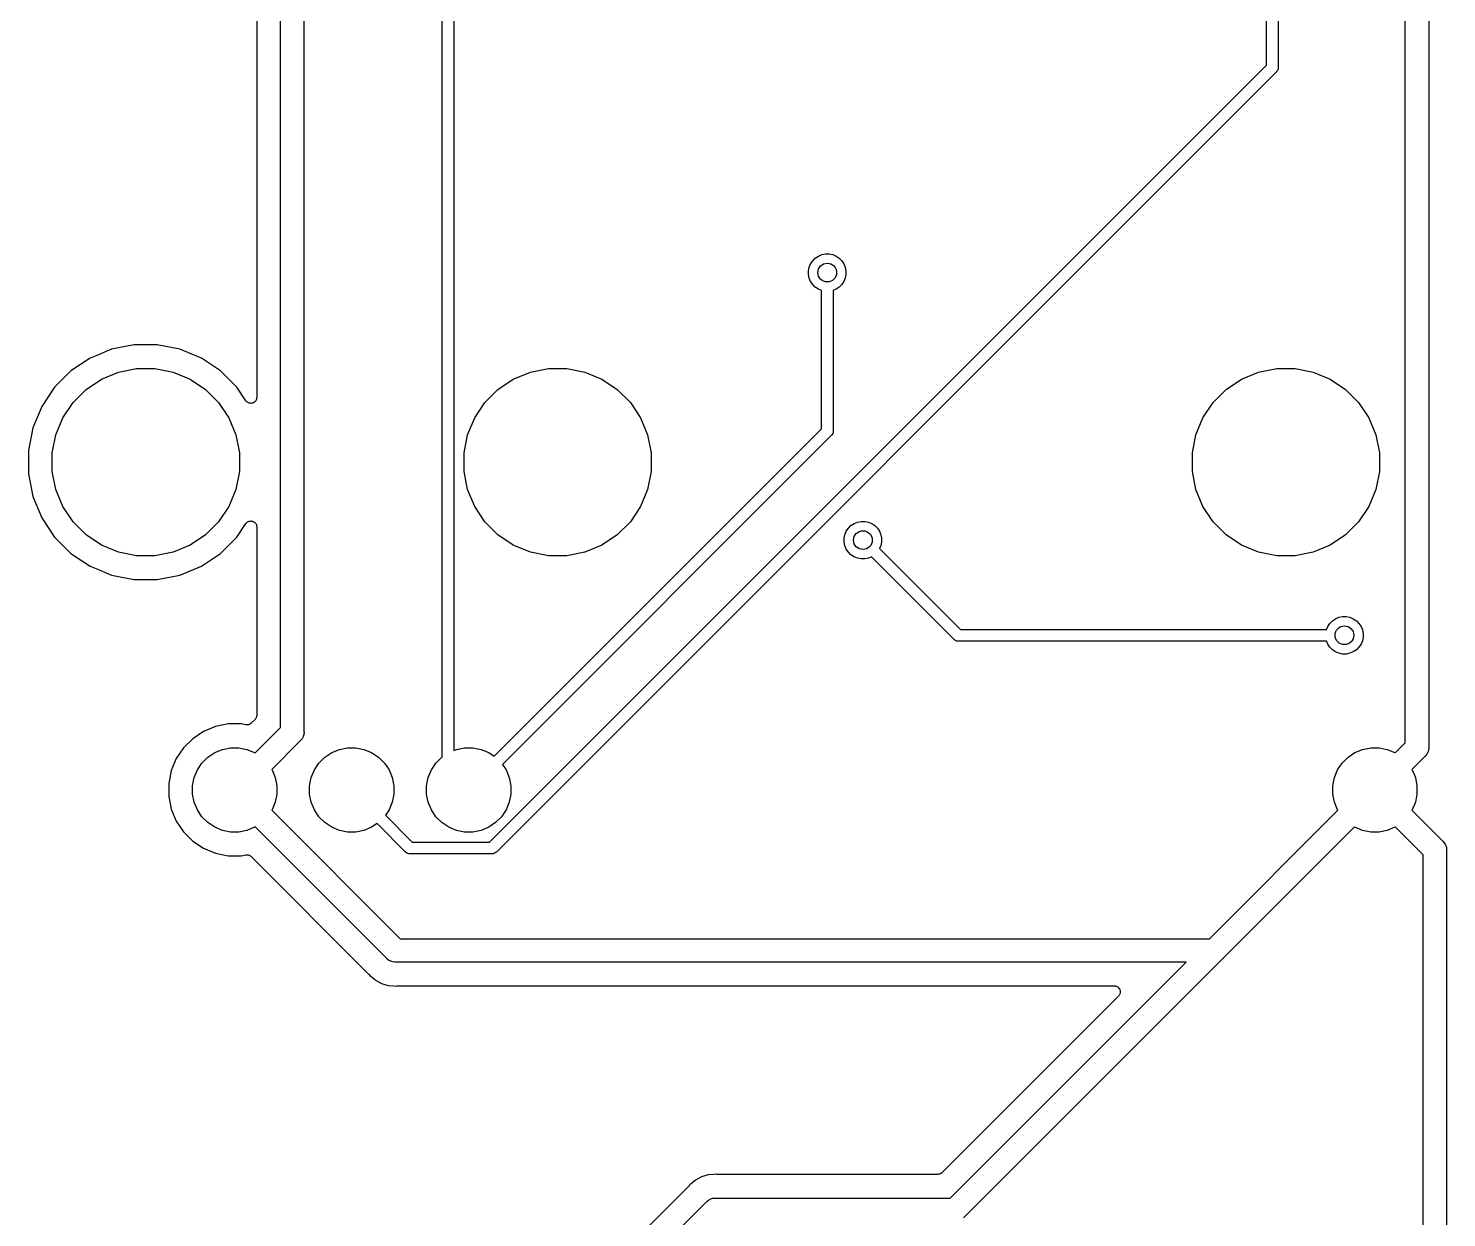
# Model space of a CAD drawing. Extents: x 3.04 to 9.02, y -6.31 to -2.47.
# Drawn here: x 4.078 to 5.271, y -4.475 to -3.475 of the extents above; entities that cross this region are included whole.
import ezdxf

# ---------------------------------------------------------------- set-up
doc = ezdxf.new("R2010")
doc.units = 0
doc.header["$MEASUREMENT"] = 0
doc.layers.add('BLACK', color=7, linetype='CONTINUOUS')

msp = doc.modelspace()

# ---------------------------------------------------------------- linework, layer by layer
at = {"layer": 'BLACK', "linetype": 'CONTINUOUS'}
for p, q in [((4.42598, -4.08738), (4.42598, -3.17609)), ((4.43583, -3.18248), (4.43583, -4.08187)), ((5.11941, -3.50562), (5.11941, -3.18647)), ((5.12925, -3.18827), (5.12925, -3.50741)), ((4.29016, -4.0625), (4.29016, -3.20093)), ((4.30984, -3.19733), (4.30984, -4.06609)), ((4.27016, -3.21128), (4.27016, -3.78496)), ((5.23622, -4.07549), (5.23622, -3.21962)), ((5.25591, -3.21603), (5.25591, -4.07908)), ((4.46599, -4.15902), (5.11941, -3.50562)), ((5.12764, -3.5113), (4.47168, -4.16725)), ((5.12783, -3.51115), (5.12764, -3.5113)), ((5.12798, -3.51096), (5.12783, -3.51115)), ((5.12844, -3.5104), (5.12798, -3.51096)), ((5.12798, -3.51096), (5.12798, -3.51096)), ((5.12859, -3.51013), (5.12844, -3.5104)), ((5.1289, -3.50955), (5.12859, -3.51013)), ((5.12918, -3.50862), (5.1289, -3.50955)), ((5.12925, -3.5079), (5.12918, -3.50862)), ((5.12925, -3.50741), (5.12928, -3.50765)), ((5.12928, -3.50765), (5.12925, -3.50789)), ((5.12925, -3.50789), (5.12925, -3.5079)), ((4.73486, -3.67541), (4.73604, -3.67254)), ((4.73604, -3.67254), (4.73777, -3.66996)), ((4.73777, -3.66996), (4.73996, -3.66777)), ((4.73996, -3.66777), (4.74254, -3.66604)), ((4.74254, -3.66604), (4.74541, -3.66486)), ((4.74541, -3.66486), (4.74845, -3.66425)), ((4.74845, -3.66425), (4.75155, -3.66425)), ((4.75155, -3.66425), (4.75459, -3.66486)), ((4.75459, -3.66486), (4.75746, -3.66604)), ((4.75746, -3.66604), (4.76004, -3.66777)), ((4.76004, -3.66777), (4.76223, -3.66996)), ((4.76223, -3.66996), (4.76396, -3.67254)), ((4.76396, -3.67254), (4.76514, -3.67541)), ((4.73425, -3.67845), (4.73486, -3.67541)), ((4.73425, -3.68155), (4.73425, -3.67845)), ((4.73486, -3.68459), (4.73425, -3.68155)), ((4.73604, -3.68746), (4.73486, -3.68459)), ((4.76514, -3.68459), (4.76396, -3.68746)), ((4.76514, -3.67541), (4.76575, -3.67845)), ((4.76575, -3.68155), (4.76514, -3.68459)), ((4.76575, -3.67845), (4.76575, -3.68155)), ((4.73777, -3.69004), (4.73604, -3.68746)), ((4.73996, -3.69223), (4.73777, -3.69004)), ((4.74254, -3.69396), (4.73996, -3.69223)), ((4.74508, -3.69501), (4.74254, -3.69396)), ((4.74508, -3.81139), (4.74508, -3.69501)), ((4.75746, -3.69396), (4.75492, -3.69501)), ((4.75492, -3.69501), (4.75492, -3.81318)), ((4.76004, -3.69223), (4.75746, -3.69396)), ((4.76223, -3.69004), (4.76004, -3.69223)), ((4.76396, -3.68746), (4.76223, -3.69004)), ((4.14797, -3.74446), (4.14265, -3.74667)), ((4.16705, -3.74067), (4.14797, -3.74446)), ((4.1865, -3.74067), (4.16705, -3.74067)), ((4.20557, -3.74446), (4.1865, -3.74067)), ((4.22354, -3.75191), (4.20557, -3.74446)), ((4.13, -3.75191), (4.11383, -3.76271)), ((4.13691, -3.74904), (4.13, -3.75191)), ((4.14265, -3.74667), (4.13691, -3.74904)), ((4.13691, -3.74904), (4.13691, -3.74904)), ((4.23971, -3.76271), (4.22354, -3.75191)), ((4.11383, -3.76271), (4.10008, -3.77647)), ((4.12658, -3.77825), (4.13947, -3.76963)), ((4.13947, -3.76963), (4.1538, -3.7637)), ((4.1538, -3.7637), (4.16902, -3.76067)), ((4.16902, -3.76067), (4.18453, -3.76067)), ((4.18453, -3.76067), (4.19974, -3.7637)), ((4.19974, -3.7637), (4.21407, -3.76963)), ((4.21407, -3.76963), (4.22697, -3.77825)), ((4.25347, -3.77647), (4.23971, -3.76271)), ((4.47303, -3.77825), (4.48593, -3.76963)), ((4.48593, -3.76963), (4.50026, -3.7637)), ((4.50026, -3.7637), (4.51547, -3.76067)), ((4.51547, -3.76067), (4.53098, -3.76067)), ((4.53098, -3.76067), (4.5462, -3.7637)), ((4.5462, -3.7637), (4.56053, -3.76963)), ((4.56053, -3.76963), (4.57342, -3.77825)), ((5.08563, -3.77825), (5.09853, -3.76963)), ((5.09853, -3.76963), (5.11286, -3.7637)), ((5.11286, -3.7637), (5.12807, -3.76067)), ((5.12807, -3.76067), (5.14358, -3.76067)), ((5.14358, -3.76067), (5.15879, -3.7637)), ((5.15879, -3.7637), (5.17312, -3.76963)), ((5.17312, -3.76963), (5.18602, -3.77825)), ((4.10008, -3.77647), (4.08927, -3.79264)), ((4.11561, -3.78922), (4.12658, -3.77825)), ((4.22697, -3.77825), (4.23793, -3.78922)), ((4.261, -3.78774), (4.25347, -3.77647)), ((4.46207, -3.78922), (4.47303, -3.77825)), ((4.57342, -3.77825), (4.58439, -3.78922)), ((5.07467, -3.78922), (5.08563, -3.77825)), ((5.18602, -3.77825), (5.19699, -3.78922)), ((4.08927, -3.79264), (4.08183, -3.81061)), ((4.10699, -3.80211), (4.11561, -3.78922)), ((4.23793, -3.78922), (4.24655, -3.80211)), ((4.2613, -3.78811), (4.261, -3.78774)), ((4.26161, -3.78848), (4.2613, -3.78811)), ((4.26161, -3.78849), (4.26161, -3.78848)), ((4.26162, -3.78849), (4.26161, -3.78849)), ((4.26199, -3.7888), (4.26162, -3.78849)), ((4.26236, -3.78911), (4.26199, -3.7888)), ((4.26237, -3.78911), (4.26236, -3.78911)), ((4.2628, -3.78934), (4.26237, -3.78911)), ((4.26237, -3.78911), (4.26237, -3.78911)), ((4.26322, -3.78957), (4.2628, -3.78934)), ((4.26323, -3.78957), (4.26322, -3.78957)), ((4.26323, -3.78958), (4.26323, -3.78957)), ((4.2637, -3.78972), (4.26323, -3.78958)), ((4.26415, -3.78986), (4.2637, -3.78972)), ((4.26416, -3.78986), (4.26415, -3.78986)), ((4.26417, -3.78986), (4.26416, -3.78986)), ((4.26465, -3.78991), (4.26417, -3.78986)), ((4.26512, -3.78996), (4.26465, -3.78991)), ((4.26513, -3.78996), (4.26512, -3.78996)), ((4.26514, -3.78996), (4.26513, -3.78996)), ((4.26562, -3.78992), (4.26514, -3.78996)), ((4.26609, -3.78987), (4.26562, -3.78992)), ((4.2661, -3.78987), (4.26609, -3.78987)), ((4.26611, -3.78987), (4.2661, -3.78987)), ((4.26658, -3.78973), (4.26611, -3.78987)), ((4.26703, -3.7896), (4.26658, -3.78973)), ((4.26704, -3.78959), (4.26703, -3.7896)), ((4.26748, -3.78936), (4.26704, -3.78959)), ((4.26704, -3.78959), (4.26704, -3.78959)), ((4.2679, -3.78914), (4.26748, -3.78936)), ((4.26791, -3.78914), (4.2679, -3.78914)), ((4.2679, -3.78914), (4.2679, -3.78914)), ((4.26828, -3.78883), (4.26791, -3.78914)), ((4.26866, -3.78853), (4.26828, -3.78883)), ((4.26867, -3.78852), (4.26866, -3.78853)), ((4.26866, -3.78853), (4.26866, -3.78853)), ((4.26897, -3.78816), (4.26867, -3.78852)), ((4.26928, -3.78779), (4.26897, -3.78816)), ((4.26929, -3.78778), (4.26928, -3.78779)), ((4.26952, -3.78735), (4.26929, -3.78777)), ((4.26929, -3.78777), (4.26929, -3.78778)), ((4.26975, -3.78693), (4.26952, -3.78735)), ((4.26976, -3.78692), (4.26975, -3.78693)), ((4.2699, -3.78645), (4.26976, -3.78692)), ((4.26976, -3.78692), (4.26976, -3.78692)), ((4.27005, -3.786), (4.2699, -3.78645)), ((4.2701, -3.78551), (4.27005, -3.78599)), ((4.27005, -3.78599), (4.27005, -3.78599)), ((4.27005, -3.78599), (4.27005, -3.786)), ((4.27016, -3.78503), (4.2701, -3.78551)), ((4.27016, -3.78496), (4.27016, -3.78502)), ((4.27016, -3.78502), (4.27016, -3.78502)), ((4.27016, -3.78502), (4.27016, -3.78502)), ((4.27016, -3.78502), (4.27016, -3.78503)), ((4.45345, -3.80211), (4.46207, -3.78922)), ((4.58439, -3.78922), (4.59301, -3.80211)), ((5.06605, -3.80211), (5.07467, -3.78922)), ((5.19699, -3.78922), (5.20561, -3.80211)), ((4.10106, -3.81644), (4.10699, -3.80211)), ((4.24655, -3.80211), (4.25249, -3.81644)), ((4.44751, -3.81644), (4.45345, -3.80211)), ((4.59301, -3.80211), (4.59894, -3.81644)), ((5.06011, -3.81644), (5.06605, -3.80211)), ((5.20561, -3.80211), (5.21154, -3.81644)), ((4.08183, -3.81061), (4.07803, -3.82968)), ((4.09803, -3.83165), (4.10106, -3.81644)), ((4.25249, -3.81644), (4.25551, -3.83165)), ((4.44449, -3.83165), (4.44751, -3.81644)), ((4.4698, -4.08667), (4.74508, -3.81139)), ((4.75331, -3.81708), (4.47676, -4.09363)), ((4.59894, -3.81644), (4.60197, -3.83165)), ((4.7535, -3.81692), (4.75331, -3.81708)), ((4.75367, -3.81671), (4.7535, -3.81692)), ((4.75411, -3.81617), (4.75367, -3.81671)), ((4.75457, -3.81532), (4.75411, -3.81617)), ((4.75461, -3.81518), (4.75457, -3.81532)), ((4.75485, -3.81439), (4.75461, -3.81518)), ((4.75492, -3.81367), (4.75485, -3.81439)), ((4.75492, -3.81318), (4.75495, -3.81343)), ((4.75495, -3.81343), (4.75492, -3.81367)), ((4.75492, -3.81367), (4.75492, -3.81367)), ((5.05709, -3.83165), (5.06011, -3.81644)), ((5.21154, -3.81644), (5.21457, -3.83165)), ((4.07803, -3.82968), (4.07803, -3.84913)), ((4.09803, -3.84716), (4.09803, -3.83165)), ((4.25551, -3.83165), (4.25551, -3.84716)), ((4.44449, -3.84716), (4.44449, -3.83165)), ((4.60197, -3.83165), (4.60197, -3.84716)), ((5.05709, -3.84716), (5.05709, -3.83165)), ((5.21457, -3.83165), (5.21457, -3.84716)), ((4.07803, -3.84913), (4.08183, -3.86821)), ((4.10106, -3.86238), (4.09803, -3.84716)), ((4.25551, -3.84716), (4.25249, -3.86238)), ((4.44751, -3.86238), (4.44449, -3.84716)), ((4.60197, -3.84716), (4.59894, -3.86238)), ((5.06011, -3.86238), (5.05709, -3.84716)), ((5.21457, -3.84716), (5.21154, -3.86238)), ((4.10699, -3.87671), (4.10106, -3.86238)), ((4.25249, -3.86238), (4.24655, -3.87671)), ((4.45345, -3.87671), (4.44751, -3.86238)), ((4.59894, -3.86238), (4.59301, -3.87671)), ((5.06605, -3.87671), (5.06011, -3.86238)), ((5.21154, -3.86238), (5.20561, -3.87671)), ((4.08183, -3.86821), (4.08927, -3.88618)), ((4.11561, -3.8896), (4.10699, -3.87671)), ((4.24655, -3.87671), (4.23793, -3.8896)), ((4.46207, -3.8896), (4.45345, -3.87671)), ((4.59301, -3.87671), (4.58439, -3.8896)), ((5.07467, -3.8896), (5.06605, -3.87671)), ((5.20561, -3.87671), (5.19699, -3.8896)), ((4.08927, -3.88618), (4.10008, -3.90235)), ((4.26377, -3.88908), (4.26422, -3.88895)), ((4.26422, -3.88895), (4.26423, -3.88895)), ((4.26423, -3.88894), (4.26473, -3.8889)), ((4.26423, -3.88895), (4.26423, -3.88894)), ((4.26473, -3.8889), (4.26519, -3.88886)), ((4.26519, -3.88886), (4.2652, -3.88886)), ((4.2652, -3.88886), (4.26521, -3.88886)), ((4.26521, -3.88886), (4.26569, -3.88891)), ((4.26569, -3.88891), (4.26616, -3.88896)), ((4.26616, -3.88896), (4.26617, -3.88896)), ((4.26617, -3.88896), (4.26618, -3.88896)), ((4.26618, -3.88896), (4.26663, -3.88911)), ((4.12658, -3.90057), (4.11561, -3.8896)), ((4.13947, -3.90919), (4.12658, -3.90057)), ((4.22697, -3.90057), (4.21407, -3.90919)), ((4.23793, -3.8896), (4.22697, -3.90057)), ((4.25347, -3.90235), (4.261, -3.89108)), ((4.261, -3.89108), (4.26103, -3.89103)), ((4.26103, -3.89103), (4.26104, -3.89102)), ((4.26103, -3.89103), (4.26103, -3.89103)), ((4.26103, -3.89103), (4.26103, -3.89103)), ((4.26104, -3.89102), (4.26135, -3.89065)), ((4.26135, -3.89065), (4.26166, -3.89029)), ((4.26166, -3.89029), (4.26166, -3.89028)), ((4.26166, -3.89028), (4.26167, -3.89028)), ((4.26167, -3.89028), (4.26204, -3.88998)), ((4.26204, -3.88998), (4.26242, -3.88967)), ((4.26242, -3.88967), (4.26243, -3.88967)), ((4.26243, -3.88967), (4.26286, -3.88944)), ((4.26243, -3.88967), (4.26243, -3.88967)), ((4.26286, -3.88944), (4.26328, -3.88922)), ((4.26328, -3.88922), (4.26329, -3.88922)), ((4.26329, -3.88922), (4.2633, -3.88922)), ((4.2633, -3.88922), (4.26377, -3.88908)), ((4.26663, -3.88911), (4.2671, -3.88925)), ((4.2671, -3.88925), (4.2671, -3.88925)), ((4.2671, -3.88925), (4.26711, -3.88925)), ((4.26711, -3.88925), (4.26753, -3.88949)), ((4.26753, -3.88949), (4.26795, -3.88971)), ((4.26795, -3.88971), (4.26796, -3.88972)), ((4.26796, -3.88972), (4.26796, -3.88972)), ((4.26796, -3.88972), (4.26835, -3.89004)), ((4.26835, -3.89004), (4.26871, -3.89033)), ((4.26871, -3.89033), (4.26871, -3.89034)), ((4.26871, -3.89034), (4.26871, -3.89034)), ((4.26871, -3.89034), (4.26902, -3.89072)), ((4.26902, -3.89072), (4.26932, -3.89109)), ((4.26932, -3.89109), (4.26933, -3.8911)), ((4.26933, -3.8911), (4.26933, -3.8911)), ((4.26933, -3.8911), (4.26956, -3.89154)), ((4.26956, -3.89154), (4.26978, -3.89195)), ((4.26978, -3.89195), (4.26978, -3.89196)), ((4.26978, -3.89196), (4.26979, -3.89196)), ((4.26979, -3.89196), (4.26993, -3.89244)), ((4.26993, -3.89244), (4.27006, -3.89289)), ((4.27006, -3.89289), (4.27006, -3.89289)), ((4.27006, -3.89289), (4.27006, -3.8929)), ((4.27006, -3.8929), (4.27011, -3.89339)), ((4.27011, -3.89339), (4.27016, -3.89386)), ((4.27016, -3.89386), (4.27016, -4.05214)), ((4.47303, -3.90057), (4.46207, -3.8896)), ((4.48593, -3.90919), (4.47303, -3.90057)), ((4.57342, -3.90057), (4.56053, -3.90919)), ((4.58439, -3.8896), (4.57342, -3.90057)), ((4.76425, -3.90345), (4.76486, -3.90041)), ((4.76486, -3.90041), (4.76604, -3.89754)), ((4.76604, -3.89754), (4.76777, -3.89496)), ((4.76777, -3.89496), (4.76996, -3.89277)), ((4.76996, -3.89277), (4.77254, -3.89104)), ((4.77254, -3.89104), (4.77541, -3.88986)), ((4.77541, -3.88986), (4.77845, -3.88925)), ((4.77845, -3.88925), (4.78155, -3.88925)), ((4.78155, -3.88925), (4.78459, -3.88986)), ((4.78459, -3.88986), (4.78746, -3.89104)), ((4.78746, -3.89104), (4.79004, -3.89277)), ((4.79004, -3.89277), (4.79223, -3.89496)), ((4.79223, -3.89496), (4.79396, -3.89754)), ((4.79396, -3.89754), (4.79514, -3.90041)), ((4.79514, -3.90041), (4.79575, -3.90345)), ((5.08563, -3.90057), (5.07467, -3.8896)), ((5.09853, -3.90919), (5.08563, -3.90057)), ((5.18602, -3.90057), (5.17312, -3.90919)), ((5.19699, -3.8896), (5.18602, -3.90057)), ((4.10008, -3.90235), (4.11383, -3.91611)), ((4.1538, -3.91512), (4.13947, -3.90919)), ((4.21407, -3.90919), (4.19974, -3.91512)), ((4.23971, -3.91611), (4.25347, -3.90235)), ((4.50026, -3.91512), (4.48593, -3.90919)), ((4.56053, -3.90919), (4.5462, -3.91512)), ((4.76425, -3.90655), (4.76425, -3.90345)), ((4.76486, -3.90959), (4.76425, -3.90655)), ((4.76604, -3.91246), (4.76486, -3.90959)), ((4.76777, -3.91504), (4.76604, -3.91246)), ((4.79514, -3.90959), (4.79409, -3.91213)), ((4.79409, -3.91213), (4.86204, -3.98008)), ((4.79575, -3.90655), (4.79514, -3.90959)), ((4.79575, -3.90345), (4.79575, -3.90655)), ((5.11286, -3.91512), (5.09853, -3.90919)), ((5.17312, -3.90919), (5.15879, -3.91512)), ((4.11383, -3.91611), (4.13, -3.92691)), ((4.16902, -3.91815), (4.1538, -3.91512)), ((4.18453, -3.91815), (4.16902, -3.91815)), ((4.19974, -3.91512), (4.18453, -3.91815)), ((4.22354, -3.92691), (4.23971, -3.91611)), ((4.51547, -3.91815), (4.50026, -3.91512)), ((4.53098, -3.91815), (4.51547, -3.91815)), ((4.5462, -3.91512), (4.53098, -3.91815)), ((4.76996, -3.91723), (4.76777, -3.91504)), ((4.77254, -3.91896), (4.76996, -3.91723)), ((4.77541, -3.92014), (4.77254, -3.91896)), ((4.77845, -3.92075), (4.77541, -3.92014)), ((4.78155, -3.92075), (4.77845, -3.92075)), ((4.78459, -3.92014), (4.78155, -3.92075)), ((4.78713, -3.91909), (4.78459, -3.92014)), ((4.85635, -3.98831), (4.78713, -3.91909)), ((5.12807, -3.91815), (5.11286, -3.91512)), ((5.14358, -3.91815), (5.12807, -3.91815)), ((5.15879, -3.91512), (5.14358, -3.91815)), ((4.13, -3.92691), (4.13691, -3.92978)), ((4.13691, -3.92978), (4.13691, -3.92978)), ((4.13691, -3.92978), (4.14208, -3.93192)), ((4.14208, -3.93192), (4.14797, -3.93436)), ((4.14797, -3.93436), (4.16705, -3.93815)), ((4.1865, -3.93815), (4.20557, -3.93436)), ((4.20557, -3.93436), (4.22354, -3.92691)), ((4.16705, -3.93815), (4.1865, -3.93815)), ((5.17496, -3.97277), (5.17754, -3.97104)), ((5.17754, -3.97104), (5.18041, -3.96986)), ((5.18041, -3.96986), (5.18345, -3.96925)), ((5.18345, -3.96925), (5.18655, -3.96925)), ((5.18655, -3.96925), (5.18959, -3.96986)), ((5.18959, -3.96986), (5.19246, -3.97104)), ((5.19246, -3.97104), (5.19504, -3.97277)), ((4.86204, -3.98008), (5.16999, -3.98008)), ((5.16999, -3.98008), (5.17104, -3.97754)), ((5.17104, -3.97754), (5.17277, -3.97496)), ((5.17277, -3.97496), (5.17496, -3.97277)), ((5.19504, -3.97277), (5.19723, -3.97496)), ((5.19723, -3.97496), (5.19896, -3.97754)), ((5.19896, -3.97754), (5.20014, -3.98041)), ((5.20014, -3.98041), (5.20075, -3.98345)), ((5.20075, -3.98345), (5.20075, -3.98655)), ((4.8565, -3.9885), (4.85635, -3.98831)), ((4.85669, -3.98865), (4.8565, -3.9885)), ((4.85725, -3.98911), (4.85669, -3.98865)), ((4.85805, -3.98954), (4.85725, -3.98911)), ((4.85811, -3.98957), (4.85805, -3.98954)), ((4.85904, -3.98985), (4.85811, -3.98957)), ((4.85976, -3.98992), (4.85904, -3.98985)), ((4.86, -3.98995), (4.85976, -3.98992)), ((4.85976, -3.98992), (4.85976, -3.98992)), ((4.86024, -3.98992), (4.86, -3.98995)), ((5.16999, -3.98992), (4.86024, -3.98992)), ((5.17104, -3.99246), (5.16999, -3.98992)), ((5.17277, -3.99504), (5.17104, -3.99246)), ((5.17496, -3.99723), (5.17277, -3.99504)), ((5.19723, -3.99504), (5.19504, -3.99723)), ((5.19896, -3.99246), (5.19723, -3.99504)), ((5.20014, -3.98959), (5.19896, -3.99246)), ((5.20075, -3.98655), (5.20014, -3.98959)), ((5.17754, -3.99896), (5.17496, -3.99723)), ((5.18041, -4.00014), (5.17754, -3.99896)), ((5.18345, -4.00075), (5.18041, -4.00014)), ((5.18655, -4.00075), (5.18345, -4.00075)), ((5.18959, -4.00014), (5.18655, -4.00075)), ((5.19246, -3.99896), (5.18959, -4.00014)), ((5.19504, -3.99723), (5.19246, -3.99896)), ((4.26869, -4.05568), (4.2654, -4.05897)), ((4.26899, -4.05532), (4.26869, -4.05568)), ((4.26928, -4.05497), (4.26899, -4.05532)), ((4.2693, -4.05494), (4.26928, -4.05497)), ((4.26931, -4.05492), (4.2693, -4.05494)), ((4.26953, -4.05452), (4.26931, -4.05492)), ((4.26975, -4.05411), (4.26953, -4.05452)), ((4.26976, -4.05409), (4.26975, -4.05411)), ((4.26977, -4.05406), (4.26976, -4.05409)), ((4.26991, -4.05363), (4.26977, -4.05406)), ((4.27005, -4.05318), (4.26991, -4.05363)), ((4.27006, -4.05313), (4.27005, -4.05316)), ((4.27005, -4.05316), (4.27005, -4.05318)), ((4.27011, -4.05267), (4.27006, -4.05313)), ((4.27016, -4.05221), (4.27011, -4.05267)), ((4.27016, -4.05214), (4.27016, -4.05216)), ((4.27016, -4.05216), (4.27016, -4.05216)), ((4.27016, -4.05216), (4.27016, -4.05216)), ((4.27016, -4.05216), (4.27016, -4.05221)), ((4.22532, -4.06588), (4.21624, -4.07194)), ((4.23541, -4.0617), (4.22532, -4.06588)), ((4.24612, -4.05957), (4.23541, -4.0617)), ((4.25703, -4.05957), (4.24612, -4.05957)), ((4.26089, -4.06033), (4.25703, -4.05957)), ((4.26136, -4.06038), (4.26089, -4.06033)), ((4.26182, -4.06043), (4.26136, -4.06038)), ((4.26184, -4.06043), (4.26182, -4.06043)), ((4.26187, -4.06043), (4.26184, -4.06043)), ((4.26233, -4.06039), (4.26187, -4.06043)), ((4.26279, -4.06035), (4.26233, -4.06039)), ((4.26281, -4.06034), (4.26279, -4.06035)), ((4.26284, -4.06034), (4.26281, -4.06034)), ((4.26328, -4.0602), (4.26284, -4.06034)), ((4.26373, -4.06007), (4.26328, -4.0602)), ((4.26375, -4.06006), (4.26373, -4.06007)), ((4.26377, -4.06006), (4.26375, -4.06006)), ((4.26418, -4.05984), (4.26377, -4.06006)), ((4.26459, -4.05962), (4.26418, -4.05984)), ((4.26461, -4.05961), (4.26459, -4.05962)), ((4.26463, -4.0596), (4.26461, -4.05961)), ((4.26499, -4.05931), (4.26463, -4.0596)), ((4.26536, -4.05902), (4.26499, -4.05931)), ((4.26539, -4.05898), (4.26536, -4.05902)), ((4.2654, -4.05897), (4.26539, -4.05898)), ((4.26539, -4.05898), (4.26539, -4.05898)), ((4.26539, -4.05898), (4.26539, -4.05898)), ((4.26878, -4.08388), (4.29016, -4.0625)), ((4.30989, -4.06657), (4.3097, -4.0685)), ((4.30984, -4.06609), (4.30989, -4.06657)), ((4.20852, -4.07966), (4.20245, -4.08874)), ((4.21624, -4.07194), (4.20852, -4.07966)), ((4.24124, -4.08093), (4.24808, -4.07957)), ((4.24808, -4.07957), (4.25506, -4.07957)), ((4.25506, -4.07957), (4.26191, -4.08093)), ((4.30662, -4.07388), (4.2827, -4.0978)), ((4.30699, -4.07357), (4.30662, -4.07388)), ((4.30822, -4.07207), (4.30699, -4.07357)), ((4.30914, -4.07036), (4.30822, -4.07207)), ((4.30917, -4.07025), (4.30914, -4.07036)), ((4.3097, -4.0685), (4.30917, -4.07025)), ((4.33966, -4.08093), (4.34651, -4.07957)), ((4.34651, -4.07957), (4.35349, -4.07957)), ((4.35349, -4.07957), (4.36034, -4.08093)), ((4.43809, -4.08093), (4.44494, -4.07957)), ((4.44494, -4.07957), (4.45192, -4.07957)), ((4.45192, -4.07957), (4.45876, -4.08093)), ((5.20029, -4.08093), (5.20714, -4.07957)), ((5.20714, -4.07957), (5.21412, -4.07957)), ((5.21412, -4.07957), (5.22097, -4.08093)), ((5.22783, -4.08388), (5.23622, -4.07549)), ((5.25595, -4.07957), (5.25576, -4.0815)), ((5.25591, -4.07908), (5.25595, -4.07957)), ((4.20245, -4.08874), (4.19827, -4.09883)), ((4.22405, -4.09241), (4.22899, -4.08748)), ((4.22899, -4.08748), (4.23479, -4.0836)), ((4.23479, -4.0836), (4.24124, -4.08093)), ((4.26191, -4.08093), (4.26836, -4.0836)), ((4.26836, -4.0836), (4.26878, -4.08388)), ((4.32248, -4.09241), (4.32741, -4.08748)), ((4.32741, -4.08748), (4.33322, -4.0836)), ((4.33322, -4.0836), (4.33966, -4.08093)), ((4.36034, -4.08093), (4.36678, -4.0836)), ((4.36678, -4.0836), (4.37259, -4.08748)), ((4.37259, -4.08748), (4.37752, -4.09241)), ((4.4209, -4.09241), (4.42584, -4.08748)), ((4.42584, -4.08748), (4.42598, -4.08738)), ((4.43583, -4.08187), (4.43809, -4.08093)), ((4.45876, -4.08093), (4.46521, -4.0836)), ((4.46521, -4.0836), (4.4698, -4.08667)), ((5.18311, -4.09241), (5.18804, -4.08748)), ((5.18804, -4.08748), (5.19385, -4.0836)), ((5.19385, -4.0836), (5.20029, -4.08093)), ((5.22097, -4.08093), (5.22741, -4.0836)), ((5.22741, -4.0836), (5.22783, -4.08388)), ((5.25268, -4.08687), (5.24175, -4.0978)), ((5.25306, -4.08656), (5.25268, -4.08687)), ((5.25429, -4.08506), (5.25306, -4.08656)), ((5.2552, -4.08335), (5.25429, -4.08506)), ((5.25537, -4.0828), (5.2552, -4.08335)), ((5.25576, -4.0815), (5.25537, -4.0828)), ((4.19827, -4.09883), (4.19614, -4.10954)), ((4.2175, -4.10466), (4.22017, -4.09822)), ((4.22017, -4.09822), (4.22405, -4.09241)), ((4.2827, -4.0978), (4.28298, -4.09822)), ((4.28298, -4.09822), (4.28565, -4.10466)), ((4.31593, -4.10466), (4.3186, -4.09822)), ((4.3186, -4.09822), (4.32248, -4.09241)), ((4.37752, -4.09241), (4.3814, -4.09822)), ((4.3814, -4.09822), (4.38407, -4.10466)), ((4.41435, -4.10466), (4.41702, -4.09822)), ((4.41702, -4.09822), (4.4209, -4.09241)), ((4.47676, -4.09363), (4.47983, -4.09822)), ((4.47983, -4.09822), (4.4825, -4.10466)), ((5.17656, -4.10466), (5.17923, -4.09822)), ((5.17923, -4.09822), (5.18311, -4.09241)), ((5.24175, -4.0978), (5.24203, -4.09822)), ((5.24203, -4.09822), (5.2447, -4.10466)), ((4.19614, -4.10954), (4.19614, -4.12046)), ((4.21614, -4.11151), (4.2175, -4.10466)), ((4.21614, -4.11849), (4.21614, -4.11151)), ((4.28565, -4.10466), (4.28701, -4.11151)), ((4.28701, -4.11151), (4.28701, -4.11849)), ((4.31457, -4.11151), (4.31593, -4.10466)), ((4.31457, -4.11849), (4.31457, -4.11151)), ((4.38407, -4.10466), (4.38543, -4.11151)), ((4.38543, -4.11151), (4.38543, -4.11849)), ((4.41299, -4.11151), (4.41435, -4.10466)), ((4.41299, -4.11849), (4.41299, -4.11151)), ((4.4825, -4.10466), (4.48386, -4.11151)), ((4.48386, -4.11151), (4.48386, -4.11849)), ((5.1752, -4.11151), (5.17656, -4.10466)), ((5.1752, -4.11849), (5.1752, -4.11151)), ((5.2447, -4.10466), (5.24606, -4.11151)), ((5.24606, -4.11151), (5.24606, -4.11849)), ((4.19614, -4.12046), (4.19827, -4.13117)), ((4.2175, -4.12534), (4.21614, -4.11849)), ((4.22017, -4.13178), (4.2175, -4.12534)), ((4.28565, -4.12534), (4.28298, -4.13178)), ((4.28701, -4.11849), (4.28565, -4.12534)), ((4.31593, -4.12534), (4.31457, -4.11849)), ((4.3186, -4.13178), (4.31593, -4.12534)), ((4.38407, -4.12534), (4.3814, -4.13178)), ((4.38543, -4.11849), (4.38407, -4.12534)), ((4.41435, -4.12534), (4.41299, -4.11849)), ((4.41702, -4.13178), (4.41435, -4.12534)), ((4.4825, -4.12534), (4.47983, -4.13178)), ((4.48386, -4.11849), (4.4825, -4.12534)), ((5.17656, -4.12534), (5.1752, -4.11849)), ((5.17923, -4.13178), (5.17656, -4.12534)), ((5.2447, -4.12534), (5.24203, -4.13178)), ((5.24606, -4.11849), (5.2447, -4.12534)), ((4.19827, -4.13117), (4.20245, -4.14126)), ((4.22405, -4.13759), (4.22017, -4.13178)), ((4.22899, -4.14252), (4.22405, -4.13759)), ((4.28298, -4.13178), (4.2827, -4.1322)), ((4.2827, -4.1322), (4.39065, -4.24016)), ((4.32248, -4.13759), (4.3186, -4.13178)), ((4.32741, -4.14252), (4.32248, -4.13759)), ((4.3814, -4.13178), (4.37833, -4.13637)), ((4.37833, -4.13637), (4.40098, -4.15902)), ((4.4209, -4.13759), (4.41702, -4.13178)), ((4.42584, -4.14252), (4.4209, -4.13759)), ((4.47595, -4.13759), (4.47101, -4.14252)), ((4.47983, -4.13178), (4.47595, -4.13759)), ((5.07155, -4.24016), (5.17951, -4.1322)), ((5.17951, -4.1322), (5.17923, -4.13178)), ((5.24203, -4.13178), (5.24175, -4.1322)), ((5.24175, -4.1322), (5.26772, -4.15817)), ((4.20245, -4.14126), (4.20852, -4.15034)), ((4.20852, -4.15034), (4.21624, -4.15806)), ((4.23479, -4.1464), (4.22899, -4.14252)), ((4.24124, -4.14907), (4.23479, -4.1464)), ((4.24808, -4.15043), (4.24124, -4.14907)), ((4.25506, -4.15043), (4.24808, -4.15043)), ((4.26191, -4.14907), (4.25506, -4.15043)), ((4.26836, -4.1464), (4.26191, -4.14907)), ((4.26878, -4.14612), (4.26836, -4.1464)), ((4.37927, -4.25662), (4.26878, -4.14612)), ((4.33322, -4.1464), (4.32741, -4.14252)), ((4.33966, -4.14907), (4.33322, -4.1464)), ((4.34651, -4.15043), (4.33966, -4.14907)), ((4.35349, -4.15043), (4.34651, -4.15043)), ((4.36034, -4.14907), (4.35349, -4.15043)), ((4.36678, -4.1464), (4.36034, -4.14907)), ((4.37137, -4.14333), (4.36678, -4.1464)), ((4.39529, -4.16725), (4.37137, -4.14333)), ((4.43164, -4.1464), (4.42584, -4.14252)), ((4.43809, -4.14907), (4.43164, -4.1464)), ((4.44494, -4.15043), (4.43809, -4.14907)), ((4.45192, -4.15043), (4.44494, -4.15043)), ((4.45876, -4.14907), (4.45192, -4.15043)), ((4.46521, -4.1464), (4.45876, -4.14907)), ((4.47101, -4.14252), (4.46521, -4.1464)), ((5.19343, -4.14612), (5.08293, -4.25662)), ((5.19385, -4.1464), (5.19343, -4.14612)), ((5.20029, -4.14907), (5.19385, -4.1464)), ((5.20714, -4.15043), (5.20029, -4.14907)), ((5.21412, -4.15043), (5.20714, -4.15043)), ((5.22097, -4.14907), (5.21412, -4.15043)), ((5.22741, -4.1464), (5.22097, -4.14907)), ((5.22783, -4.14612), (5.22741, -4.1464)), ((5.25126, -4.16955), (5.22783, -4.14612)), ((4.21624, -4.15806), (4.22532, -4.16412)), ((4.40098, -4.15902), (4.46599, -4.15902)), ((5.26772, -4.15817), (5.2681, -4.15848)), ((5.2681, -4.15848), (5.26933, -4.15998)), ((5.26933, -4.15998), (5.27005, -4.16134)), ((5.27005, -4.16134), (5.27024, -4.16169)), ((5.27024, -4.16169), (5.2708, -4.16354)), ((4.22532, -4.16412), (4.23541, -4.1683)), ((4.23541, -4.1683), (4.24612, -4.17043)), ((4.24612, -4.17043), (4.25703, -4.17043)), ((4.25703, -4.17043), (4.26089, -4.16967)), ((4.26089, -4.16967), (4.26091, -4.16966)), ((4.26091, -4.16966), (4.26092, -4.16966)), ((4.26092, -4.16966), (4.26096, -4.16965)), ((4.26092, -4.16966), (4.26092, -4.16966)), ((4.26096, -4.16965), (4.26143, -4.16961)), ((4.26143, -4.16961), (4.26189, -4.16957)), ((4.26189, -4.16957), (4.26191, -4.16957)), ((4.26191, -4.16957), (4.26193, -4.16957)), ((4.26193, -4.16957), (4.2624, -4.16962)), ((4.2624, -4.16962), (4.26286, -4.16967)), ((4.26286, -4.16967), (4.26288, -4.16967)), ((4.26288, -4.16967), (4.2629, -4.16968)), ((4.2629, -4.16968), (4.26335, -4.16982)), ((4.26335, -4.16982), (4.26379, -4.16995)), ((4.26379, -4.16995), (4.26381, -4.16996)), ((4.26381, -4.16996), (4.26384, -4.16997)), ((4.26384, -4.16997), (4.26424, -4.1702)), ((4.26424, -4.1702), (4.26465, -4.17041)), ((4.26465, -4.17041), (4.26467, -4.17043)), ((4.26467, -4.17043), (4.26469, -4.17044)), ((4.26469, -4.17044), (4.26505, -4.17074)), ((4.26505, -4.17074), (4.2654, -4.17103)), ((4.2654, -4.17103), (4.36426, -4.26989)), ((4.39544, -4.16743), (4.39529, -4.16725)), ((4.39563, -4.16759), (4.39544, -4.16743)), ((4.39609, -4.16797), (4.39563, -4.16759)), ((4.39563, -4.16759), (4.39563, -4.16759)), ((4.39619, -4.16805), (4.39609, -4.16797)), ((4.39704, -4.16851), (4.39619, -4.16805)), ((4.39797, -4.16879), (4.39704, -4.16851)), ((4.3987, -4.16886), (4.39797, -4.16879)), ((4.39894, -4.16888), (4.3987, -4.16886)), ((4.3987, -4.16886), (4.3987, -4.16886)), ((4.39918, -4.16886), (4.39894, -4.16888)), ((4.46779, -4.16886), (4.39918, -4.16886)), ((4.46803, -4.16888), (4.46779, -4.16886)), ((4.46827, -4.16886), (4.46803, -4.16888)), ((4.469, -4.16879), (4.46827, -4.16886)), ((4.46827, -4.16886), (4.46827, -4.16886)), ((4.46992, -4.16851), (4.469, -4.16879)), ((4.47078, -4.16805), (4.46992, -4.16851)), ((4.47153, -4.16743), (4.47078, -4.16805)), ((4.47168, -4.16725), (4.47153, -4.16743)), ((5.25126, -5.04049), (5.25126, -4.16955)), ((5.2708, -4.16354), (5.27099, -4.16547)), ((5.27099, -4.16547), (5.27094, -4.16596)), ((5.27094, -4.16596), (5.27094, -5.04408)), ((4.39065, -4.24016), (5.07155, -4.24016)), ((4.37958, -4.25699), (4.37927, -4.25662)), ((4.38108, -4.25822), (4.37958, -4.25699)), ((4.38279, -4.25914), (4.38108, -4.25822)), ((5.08225, -4.2573), (4.86474, -4.47481)), ((5.08262, -4.25699), (5.08225, -4.2573)), ((5.08293, -4.25662), (5.08262, -4.25699)), ((4.36426, -4.26989), (4.36431, -4.26994)), ((4.36431, -4.26994), (4.36444, -4.27011)), ((4.36444, -4.27011), (4.36459, -4.27026)), ((4.36459, -4.27026), (4.36537, -4.2712)), ((4.38465, -4.2597), (4.38279, -4.25914)), ((4.38609, -4.25984), (4.38465, -4.2597)), ((4.38657, -4.25989), (4.38609, -4.25984)), ((4.38609, -4.25984), (4.38609, -4.25984)), ((4.38706, -4.25984), (4.38657, -4.25989)), ((5.05187, -4.25984), (4.38706, -4.25984)), ((4.85336, -4.45835), (5.05187, -4.25984)), ((4.36537, -4.2712), (4.36632, -4.27198)), ((4.36632, -4.27198), (4.36632, -4.27199)), ((4.36632, -4.27199), (4.36913, -4.27429)), ((4.36913, -4.27429), (4.36991, -4.27493)), ((4.36991, -4.27493), (4.3751, -4.2777)), ((4.3751, -4.2777), (4.38072, -4.27941)), ((4.38072, -4.27941), (4.38535, -4.27987)), ((4.38535, -4.27987), (4.38535, -4.27987)), ((4.38535, -4.27987), (4.38657, -4.27999)), ((4.38657, -4.27999), (4.3878, -4.27987)), ((4.3878, -4.27987), (4.38787, -4.27986)), ((4.38787, -4.27986), (4.38808, -4.27986)), ((4.38808, -4.27986), (4.38829, -4.27984)), ((4.38829, -4.27984), (4.99151, -4.27984)), ((4.99151, -4.27984), (4.99156, -4.27984)), ((4.99156, -4.27984), (4.99156, -4.27984)), ((4.99156, -4.27984), (4.99157, -4.27984)), ((4.99157, -4.27984), (4.99158, -4.27984)), ((4.99158, -4.27984), (4.99206, -4.2799)), ((4.99206, -4.2799), (4.99254, -4.27995)), ((4.99254, -4.27995), (4.99254, -4.27995)), ((4.99254, -4.27995), (4.99255, -4.27995)), ((4.99255, -4.27995), (4.99301, -4.2801)), ((4.99301, -4.2801), (4.99347, -4.28024)), ((4.99347, -4.28024), (4.99347, -4.28024)), ((4.99347, -4.28024), (4.99348, -4.28025)), ((4.99348, -4.28025), (4.9939, -4.28048)), ((4.9939, -4.28048), (4.99432, -4.28071)), ((4.99432, -4.28071), (4.99433, -4.28071)), ((4.99433, -4.28071), (4.99434, -4.28072)), ((4.99434, -4.28072), (4.9947, -4.28102)), ((4.9947, -4.28102), (4.99507, -4.28133)), ((4.99507, -4.28133), (4.99508, -4.28134)), ((4.99508, -4.28134), (4.99508, -4.28134)), ((4.99508, -4.28134), (4.99538, -4.28171)), ((4.99538, -4.28171), (4.99569, -4.28209)), ((4.99569, -4.28209), (4.99569, -4.2821)), ((4.99569, -4.2821), (4.9957, -4.2821)), ((4.9957, -4.2821), (4.99591, -4.28252)), ((4.99591, -4.28252), (4.99614, -4.28295)), ((4.99505, -4.28838), (4.84654, -4.43688)), ((4.99535, -4.28801), (4.99505, -4.28838)), ((4.99566, -4.28764), (4.99535, -4.28801)), ((4.99567, -4.28762), (4.99566, -4.28763)), ((4.99566, -4.28763), (4.99566, -4.28764)), ((4.99589, -4.2872), (4.99567, -4.28762)), ((4.99612, -4.28678), (4.99589, -4.2872)), ((4.99613, -4.28676), (4.99612, -4.28677)), ((4.99612, -4.28677), (4.99612, -4.28678)), ((4.99627, -4.2863), (4.99613, -4.28676)), ((4.99614, -4.28295), (4.99614, -4.28296)), ((4.99614, -4.28296), (4.99615, -4.28297)), ((4.99615, -4.28297), (4.99628, -4.28342)), ((4.99641, -4.28585), (4.99627, -4.2863)), ((4.99628, -4.28342), (4.99642, -4.28389)), ((4.99646, -4.28535), (4.99641, -4.28583)), ((4.99641, -4.28583), (4.99641, -4.28584)), ((4.99641, -4.28584), (4.99641, -4.28585)), ((4.99642, -4.28389), (4.99642, -4.2839)), ((4.99642, -4.2839), (4.99642, -4.28391)), ((4.99642, -4.28391), (4.99647, -4.28438)), ((4.99651, -4.28488), (4.99646, -4.28535)), ((4.99647, -4.28438), (4.99651, -4.28486)), ((4.99651, -4.28486), (4.99651, -4.28487)), ((4.99651, -4.28487), (4.99651, -4.28488)), ((4.84532, -4.43775), (4.84491, -4.43797)), ((4.84573, -4.43754), (4.84532, -4.43775)), ((4.84575, -4.43752), (4.84573, -4.43754)), ((4.84578, -4.43751), (4.84575, -4.43752)), ((4.84613, -4.43722), (4.84578, -4.43751)), ((4.84649, -4.43693), (4.84613, -4.43722)), ((4.84653, -4.43689), (4.84649, -4.43693)), ((4.84654, -4.43688), (4.84653, -4.43689)), ((4.84653, -4.43689), (4.84653, -4.43689)), ((4.84653, -4.43689), (4.84653, -4.43689)), ((4.63344, -4.4483), (4.28625, -4.79548)), ((4.63357, -4.44813), (4.63344, -4.4483)), ((4.63372, -4.44799), (4.63357, -4.44813)), ((4.63377, -4.44793), (4.63372, -4.44799)), ((4.63454, -4.44699), (4.63377, -4.44793)), ((4.63549, -4.44621), (4.63454, -4.44699)), ((4.63909, -4.44326), (4.63549, -4.44621)), ((4.63549, -4.44621), (4.63549, -4.44621)), ((4.64427, -4.44048), (4.63909, -4.44326)), ((4.6499, -4.43878), (4.64427, -4.44048)), ((4.65452, -4.43832), (4.6499, -4.43878)), ((4.65453, -4.43832), (4.65452, -4.43832)), ((4.65575, -4.4382), (4.65453, -4.43832)), ((4.65697, -4.43832), (4.65575, -4.4382)), ((4.65718, -4.43832), (4.65697, -4.43832)), ((4.65739, -4.43835), (4.65718, -4.43832)), ((4.65746, -4.43835), (4.65739, -4.43835)), ((4.84301, -4.43835), (4.65746, -4.43835)), ((4.84347, -4.4383), (4.84301, -4.43835)), ((4.84393, -4.43826), (4.84347, -4.4383)), ((4.84395, -4.43825), (4.84393, -4.43826)), ((4.84398, -4.43825), (4.84395, -4.43825)), ((4.84442, -4.43812), (4.84398, -4.43825)), ((4.84487, -4.43799), (4.84442, -4.43812)), ((4.84489, -4.43798), (4.84487, -4.43799)), ((4.84491, -4.43797), (4.84489, -4.43798)), ((4.24496, -4.86506), (4.64845, -4.46157)), ((4.64845, -4.46157), (4.64875, -4.4612)), ((4.64875, -4.4612), (4.65025, -4.45997)), ((4.65025, -4.45997), (4.65196, -4.45905)), ((4.65196, -4.45905), (4.65382, -4.45849)), ((4.65382, -4.45849), (4.65526, -4.45835)), ((4.65526, -4.45835), (4.65575, -4.4583)), ((4.65526, -4.45835), (4.65526, -4.45835)), ((4.65575, -4.4583), (4.65623, -4.45835)), ((4.65623, -4.45835), (4.85336, -4.45835))]:
    msp.add_line(p, q, dxfattribs=at)
at = {"layer": 'BLACK'}
for centre in [(4.75, -3.68), (4.78, -3.905), (5.185, -3.985)]:
    msp.add_circle(centre, 0.00787, dxfattribs=at)

doc.saveas('drawing.dxf')
